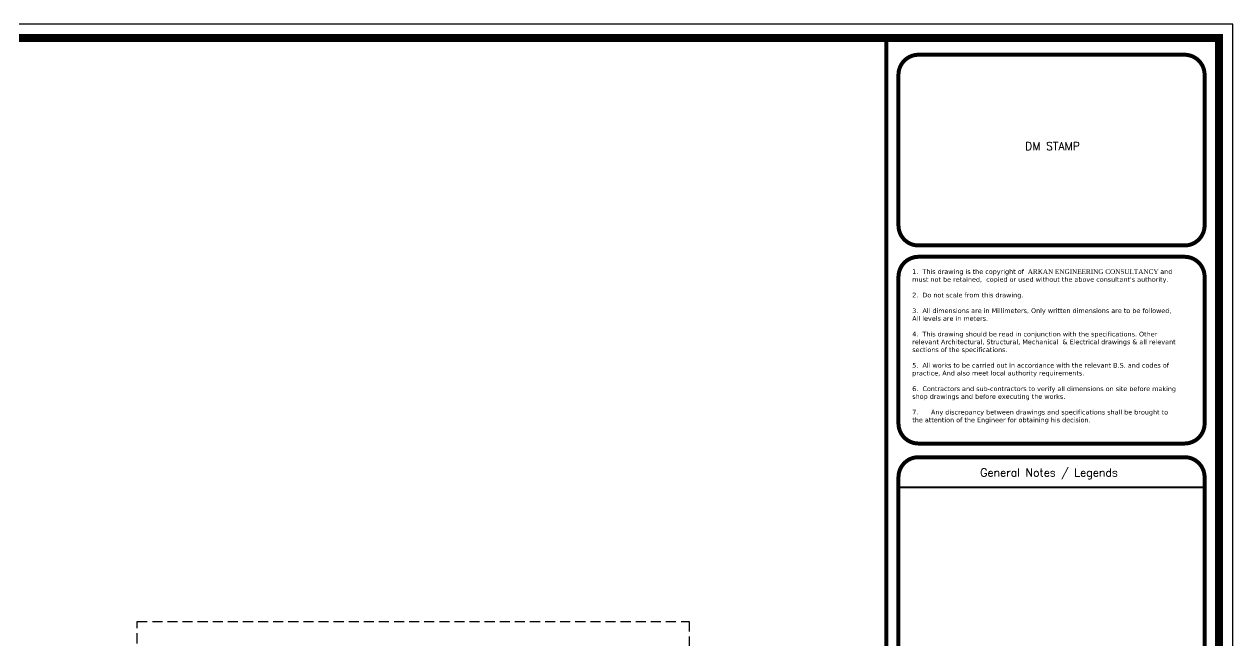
# Model space of a CAD drawing. Header units: centimetres. Extents: x 7997 to 116674, y 1017 to 13844.
# Drawn here: x 57507 to 59307, y 9853 to 10772 of the extents above; entities that cross this region are included whole.
import ezdxf
from ezdxf.enums import TextEntityAlignment as Align

# ---------------------------------------------------------------- set-up
doc = ezdxf.new("R2010")
doc.units = ezdxf.units.CM
doc.header["$LTSCALE"] = 200
doc.linetypes.add('A-106-Typical Floor Plan$0$HIDDEN', pattern=[0.375, 0.25, -0.125])
doc.layers.add('DIM', color=11, linetype='Continuous')
doc.layers.add('HA', color=251, linetype='Continuous', lineweight=0)
doc.layers.add('WALL', color=3, linetype='Continuous', lineweight=25)
doc.styles.add('$0$$0$$0$sheet notes', font='verdana.ttf')
doc.styles.add('$0$$0$Roman', font='romans')

# ---------------------------------------------------------------- blocks, each defined once
blk = doc.blocks.new('08-TITLE SHEET-selattin', base_point=(45714.8, -203081.4))
at = {"color": 0}
blk.add_lwpolyline([(51244.8, -203081.4), (45714.8, -203081.4), (45714.8, -206921.4), (51244.8, -206921.4)], close=True, dxfattribs=at)
at = {"color": 0, "linetype": 'ByBlock', "const_width": 17}
blk.add_lwpolyline([(45744.3, -206891.9), (51215.3, -206891.9), (51215.3, -203110.8), (45744.3, -203110.8)], close=True, dxfattribs=at)
at = {"color": 0, "linetype": 'ByBlock'}
for points, const_width in [([(50507.6, -203110.8), (50507.6, -206891.9)], 8.52), ([(50533.3, -204066.9), (51184.7, -204066.9)], 4.26)]:
    blk.add_lwpolyline(points, dxfattribs=dict(at, const_width=const_width))
at = {"color": 0, "linetype": 'ByBlock', "const_width": 8.52}
for points in [[(50575.9, -203552.4), (51142.1, -203552.4, 0.414214), (51184.7, -203509.8), (51184.7, -203189.1, 0.414214), (51142.1, -203146.5), (50575.9, -203146.5, 0.414214), (50533.3, -203189.1), (50533.3, -203509.8, 0.414214)], [(50575.9, -203973.9), (51142.1, -203973.9, 0.414214), (51184.7, -203931.3), (51184.7, -203619.1, 0.414214), (51142.1, -203576.5), (50575.9, -203576.5, 0.414214), (50533.3, -203619.1), (50533.3, -203931.3, 0.414214)], [(50575.9, -205460.8), (51142.1, -205460.8, 0.414214), (51184.7, -205418.3), (51184.7, -204045.6, 0.414214), (51142.1, -204003), (50575.9, -204003, 0.414214), (50533.3, -204045.6), (50533.3, -205418.3, 0.414214)]]:
    blk.add_lwpolyline(points, format="xyb", close=True, dxfattribs=at)
at = {"layer": 'HA', "ltscale": 1.2}
blk.add_lwpolyline([(45714.8, -203081.4), (51244.8, -203081.4), (51244.8, -206921.4), (45714.8, -206921.4)], close=True, dxfattribs=at)
at = {"color": 0, "style": '$0$$0$Roman'}
for s, height, p in [('DM STAMP', 17.04, (50861.2, -203340.9)), ('General Notes / Legends', 17.037, (50853.6, -204035.8))]:
    blk.add_text(s, height=height, dxfattribs=at).set_placement(p, align=Align.MIDDLE_CENTER)
at = {"color": 0, "insert": (50562.6, -203603.1), "char_height": 9.9665, "width": 558.315, "attachment_point": 1, "style": '$0$$0$$0$sheet notes'}
blk.add_mtext("1.  This drawing is the copyright of {\\fTimes New Roman|b0|i0|c238|p26; \\fTimes New Roman|b0|i0|c0|p26;ARKAN ENGINEERING CONSULTANCY }and must not be retained,  copied or used without the above consultant's authority.\\P\\P2.  Do not scale from this drawing.\\P\\P3.  All dimensions are in Millimeters, Only written dimensions are to be followed, All levels are in meters.\\P\\P4.  This drawing should be read in conjunction with the specifications. Other relevant Architectural, Structural, Mechanical  & Electrical drawings & all relevant sections of the specifications.\\P\\P5.  All works to be carried out in accordance with the relevant B.S. and codes of practice, And also meet local authority requirements.\\P\\P6.  Contractors and sub-contractors to verify all dimensions on site before making shop drawings and before executing the works.\\P\\P7.^IAny discrepancy between drawings and specifications shall be brought to the attention of the Engineer for obtaining his decision.", dxfattribs=at)

msp = doc.modelspace()

# ---------------------------------------------------------------- linework, layer by layer
at = {"linetype": 'Continuous'}
msp.add_lwpolyline([(55435.9724, 8084.0841), (59306.9724, 8084.0841), (59306.9724, 10772.0841), (55435.9724, 10772.0841)], close=True, dxfattribs=at)
at = {"layer": 'WALL', "color": 8, "linetype": 'A-106-Typical Floor Plan$0$HIDDEN', "ltscale": 0.3}
msp.add_lwpolyline([(57675.0114, 9882.2502), (58497.2847, 9882.2502), (58497.2847, 8814.5743), (57675.0114, 8814.5743)], close=True, dxfattribs=at)

# ---------------------------------------------------------------- block references
at = {"layer": 'DIM', "color": 0, "linetype": 'Continuous', "xscale": 0.7000000000000026, "yscale": 0.7000000000000026, "zscale": 0.7000000000000026}
msp.add_blockref('08-TITLE SHEET-selattin', (55435.9724, 10772.0841), dxfattribs=at)

doc.saveas('drawing.dxf')
